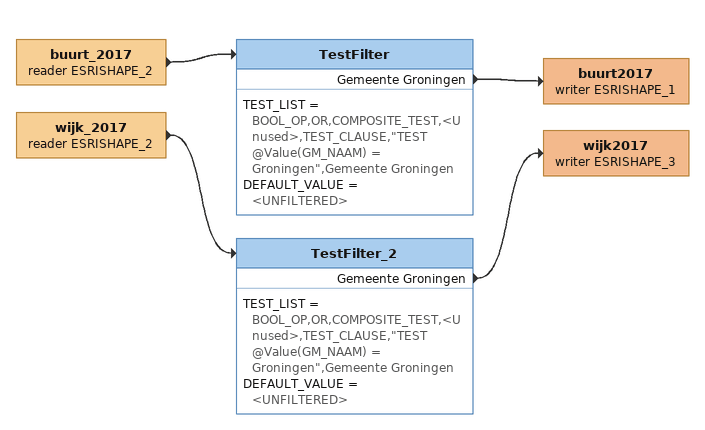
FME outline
buurt_2017 (reader ESRISHAPE_2)
    -> TestFilter
TestFilter
    TEST_LIST = BOOL_OP,OR,COMPOSITE_TEST,<Unused>,TEST_CLAUSE,"TEST @Value(GM_NAAM) = Groningen",Gemeente Groningen
    DEFAULT_VALUE = <UNFILTERED>
    Gemeente Groningen -> buurt2017 (writer ESRISHAPE_1)
buurt2017 (writer ESRISHAPE_1)
wijk_2017 (reader ESRISHAPE_2)
    -> TestFilter_2
TestFilter_2
    TEST_LIST = BOOL_OP,OR,COMPOSITE_TEST,<Unused>,TEST_CLAUSE,"TEST @Value(GM_NAAM) = Groningen",Gemeente Groningen
    DEFAULT_VALUE = <UNFILTERED>
    Gemeente Groningen -> wijk2017 (writer ESRISHAPE_3)
wijk2017 (writer ESRISHAPE_3)
